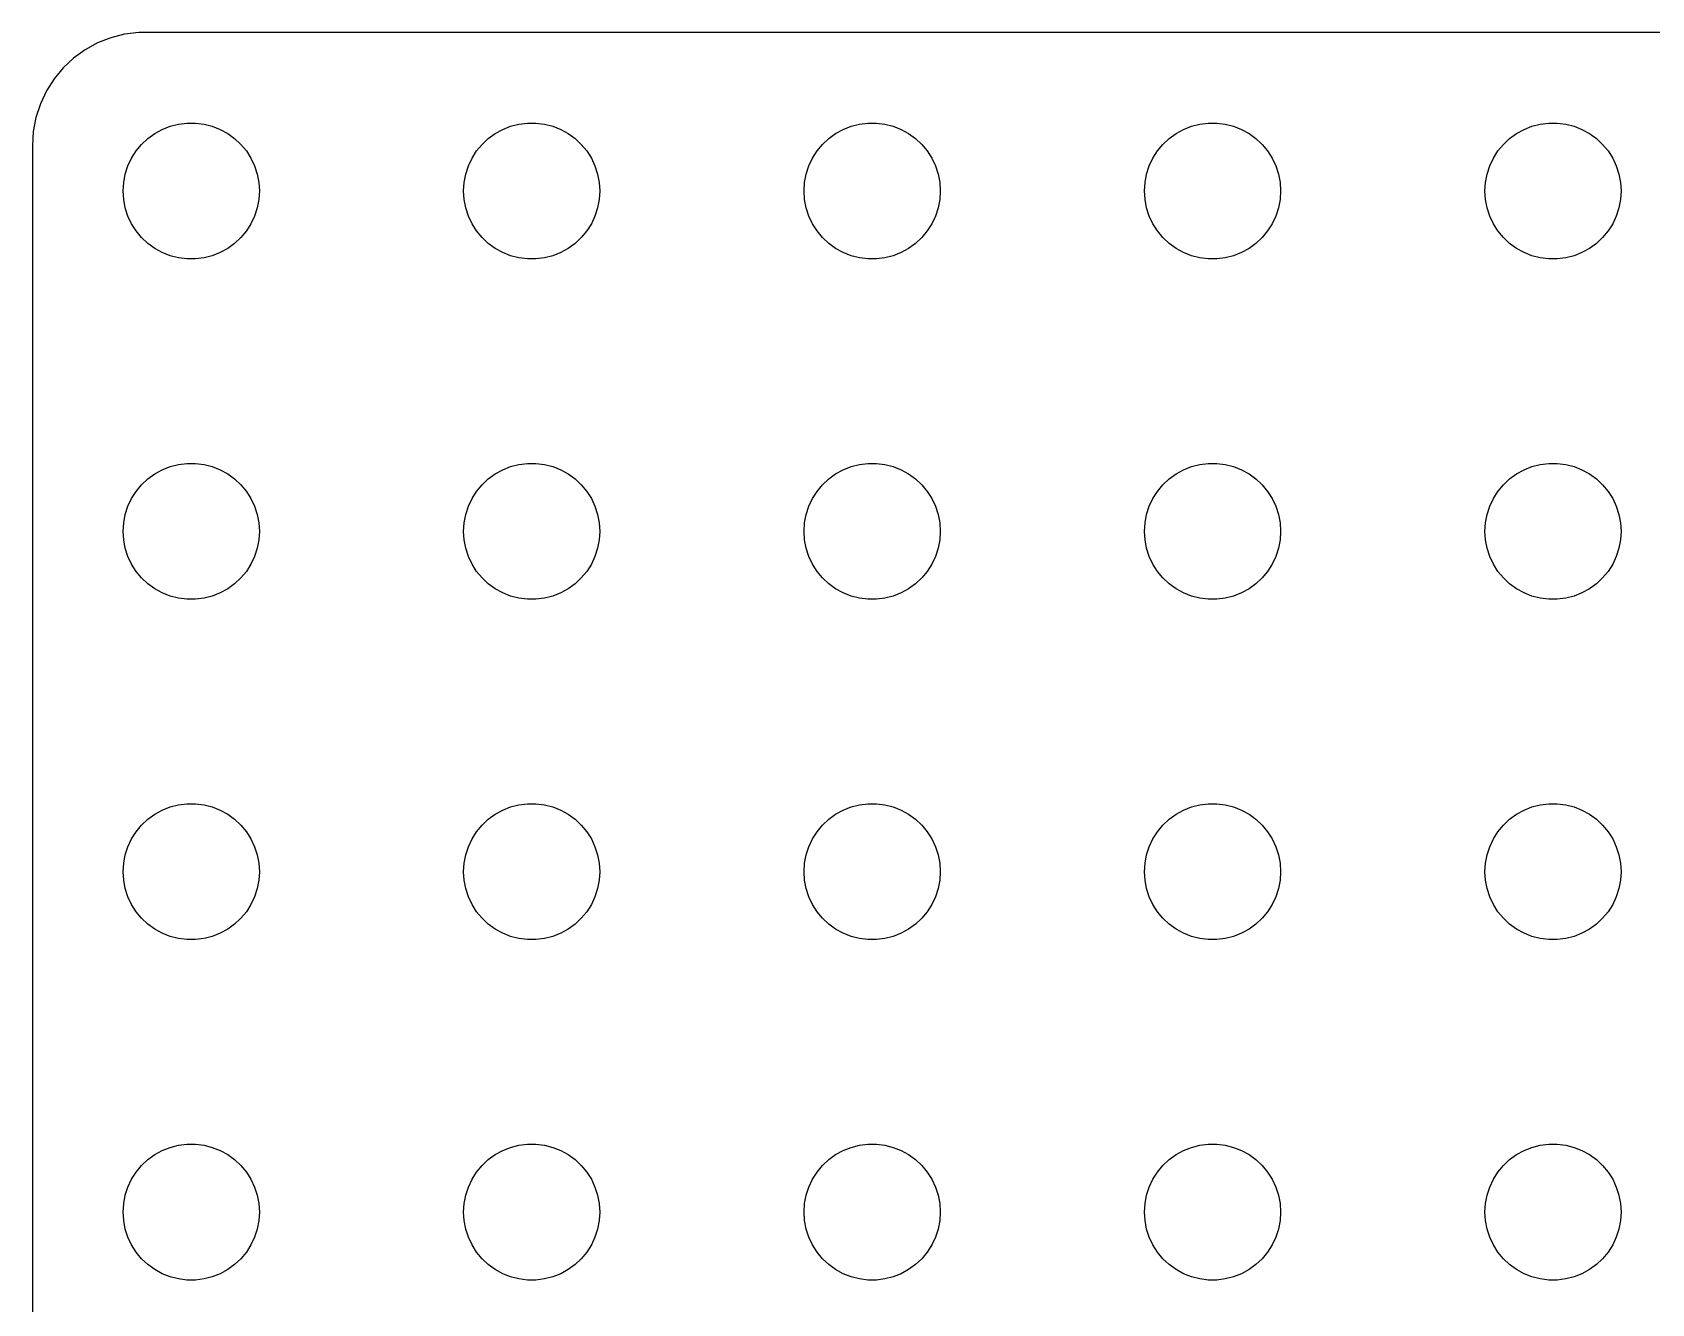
# Model space of a CAD drawing. Header units: metres. Extents: x -134 to 134, y 518 to 1078.
# Drawn here: x -134.5 to -63.2, y 566 to 622 of the extents above; entities that cross this region are included whole.
import ezdxf

# ---------------------------------------------------------------- set-up
doc = ezdxf.new("R2010")
doc.units = ezdxf.units.M

msp = doc.modelspace()

# ---------------------------------------------------------------- linework, layer by layer
for p, q in [((-131.629, 621.524), (-132.179, 621.222)), ((-131.045, 621.755), (-131.629, 621.524)), ((-130.437, 621.911), (-131.045, 621.755)), ((-129.814, 621.99), (-130.437, 621.911)), ((129.814, 621.99), (-129.814, 621.99)), ((-132.687, 620.853), (-133.145, 620.423)), ((-132.179, 621.222), (-132.687, 620.853)), ((-133.145, 620.423), (-133.545, 619.939)), ((-133.882, 619.409), (-134.149, 618.841)), ((-133.545, 619.939), (-133.882, 619.409)), ((-134.149, 618.841), (-134.343, 618.243)), ((-134.343, 618.243), (-134.461, 617.627)), ((-128.777, 617.714), (-128.427, 617.853)), ((-128.427, 617.853), (-128.062, 617.947)), ((-128.062, 617.947), (-127.688, 617.994)), ((-127.688, 617.994), (-127.312, 617.994)), ((-127.312, 617.994), (-126.938, 617.947)), ((-126.938, 617.947), (-126.573, 617.853)), ((-126.573, 617.853), (-126.223, 617.714)), ((-113.777, 617.714), (-113.427, 617.853)), ((-113.427, 617.853), (-113.062, 617.947)), ((-113.062, 617.947), (-112.688, 617.994)), ((-112.688, 617.994), (-112.312, 617.994)), ((-112.312, 617.994), (-111.938, 617.947)), ((-111.938, 617.947), (-111.573, 617.853)), ((-111.573, 617.853), (-111.223, 617.714)), ((-98.7773, 617.714), (-98.427, 617.853)), ((-98.427, 617.853), (-98.0621, 617.947)), ((-98.0621, 617.947), (-97.6884, 617.994)), ((-97.6884, 617.994), (-97.3116, 617.994)), ((-97.3116, 617.994), (-96.9379, 617.947)), ((-96.9379, 617.947), (-96.573, 617.853)), ((-96.573, 617.853), (-96.2227, 617.714)), ((-83.7773, 617.714), (-83.427, 617.853)), ((-83.427, 617.853), (-83.0621, 617.947)), ((-83.0621, 617.947), (-82.6884, 617.994)), ((-82.6884, 617.994), (-82.3116, 617.994)), ((-82.3116, 617.994), (-81.9379, 617.947)), ((-81.9379, 617.947), (-81.573, 617.853)), ((-81.573, 617.853), (-81.2227, 617.714)), ((-68.7773, 617.714), (-68.427, 617.853)), ((-68.427, 617.853), (-68.0621, 617.947)), ((-68.0621, 617.947), (-67.6884, 617.994)), ((-67.6884, 617.994), (-67.3116, 617.994)), ((-67.3116, 617.994), (-66.9379, 617.947)), ((-66.9379, 617.947), (-66.573, 617.853)), ((-66.573, 617.853), (-66.2227, 617.714)), ((-134.461, 617.627), (-134.5, 617)), ((-129.687, 617.054), (-129.412, 617.312)), ((-129.412, 617.312), (-129.107, 617.533)), ((-129.107, 617.533), (-128.777, 617.714)), ((-126.223, 617.714), (-125.893, 617.533)), ((-125.893, 617.533), (-125.588, 617.312)), ((-125.588, 617.312), (-125.313, 617.054)), ((-114.687, 617.054), (-114.412, 617.312)), ((-114.412, 617.312), (-114.107, 617.533)), ((-114.107, 617.533), (-113.777, 617.714)), ((-111.223, 617.714), (-110.893, 617.533)), ((-110.893, 617.533), (-110.588, 617.312)), ((-110.588, 617.312), (-110.313, 617.054)), ((-99.6869, 617.054), (-99.4123, 617.312)), ((-99.4123, 617.312), (-99.1075, 617.533)), ((-99.1075, 617.533), (-98.7773, 617.714)), ((-96.2227, 617.714), (-95.8925, 617.533)), ((-95.8925, 617.533), (-95.5877, 617.312)), ((-95.5877, 617.312), (-95.3131, 617.054)), ((-84.6869, 617.054), (-84.4123, 617.312)), ((-84.4123, 617.312), (-84.1075, 617.533)), ((-84.1075, 617.533), (-83.7773, 617.714)), ((-81.2227, 617.714), (-80.8925, 617.533)), ((-80.8925, 617.533), (-80.5877, 617.312)), ((-80.5877, 617.312), (-80.3131, 617.054)), ((-69.6869, 617.054), (-69.4123, 617.312)), ((-69.4123, 617.312), (-69.1075, 617.533)), ((-69.1075, 617.533), (-68.7773, 617.714)), ((-66.2227, 617.714), (-65.8925, 617.533)), ((-65.8925, 617.533), (-65.5877, 617.312)), ((-65.5877, 617.312), (-65.3131, 617.054)), ((-134.5, 617), (-134.5, 523)), ((-130.289, 616.104), (-130.129, 616.445)), ((-130.129, 616.445), (-129.927, 616.763)), ((-129.927, 616.763), (-129.687, 617.054)), ((-125.313, 617.054), (-125.073, 616.763)), ((-125.073, 616.763), (-124.871, 616.445)), ((-124.871, 616.445), (-124.711, 616.104)), ((-115.289, 616.104), (-115.129, 616.445)), ((-115.129, 616.445), (-114.927, 616.763)), ((-114.927, 616.763), (-114.687, 617.054)), ((-110.313, 617.054), (-110.073, 616.763)), ((-110.073, 616.763), (-109.871, 616.445)), ((-109.871, 616.445), (-109.711, 616.104)), ((-100.289, 616.104), (-100.129, 616.445)), ((-100.129, 616.445), (-99.927, 616.763)), ((-99.927, 616.763), (-99.6869, 617.054)), ((-95.3131, 617.054), (-95.073, 616.763)), ((-95.073, 616.763), (-94.8711, 616.445)), ((-94.8711, 616.445), (-94.7107, 616.104)), ((-85.2893, 616.104), (-85.1289, 616.445)), ((-85.1289, 616.445), (-84.927, 616.763)), ((-84.927, 616.763), (-84.6869, 617.054)), ((-80.3131, 617.054), (-80.073, 616.763)), ((-80.073, 616.763), (-79.8711, 616.445)), ((-79.8711, 616.445), (-79.7107, 616.104)), ((-70.2893, 616.104), (-70.1289, 616.445)), ((-70.1289, 616.445), (-69.927, 616.763)), ((-69.927, 616.763), (-69.6869, 617.054)), ((-65.3131, 617.054), (-65.073, 616.763)), ((-65.073, 616.763), (-64.8711, 616.445)), ((-64.8711, 616.445), (-64.7107, 616.104)), ((-130.476, 615.376), (-130.406, 615.746)), ((-130.406, 615.746), (-130.289, 616.104)), ((-124.711, 616.104), (-124.594, 615.746)), ((-124.594, 615.746), (-124.524, 615.376)), ((-115.476, 615.376), (-115.406, 615.746)), ((-115.406, 615.746), (-115.289, 616.104)), ((-109.711, 616.104), (-109.594, 615.746)), ((-109.594, 615.746), (-109.524, 615.376)), ((-100.476, 615.376), (-100.406, 615.746)), ((-100.406, 615.746), (-100.289, 616.104)), ((-94.7107, 616.104), (-94.5943, 615.746)), ((-94.5943, 615.746), (-94.5237, 615.376)), ((-85.4763, 615.376), (-85.4057, 615.746)), ((-85.4057, 615.746), (-85.2893, 616.104)), ((-79.7107, 616.104), (-79.5943, 615.746)), ((-79.5943, 615.746), (-79.5237, 615.376)), ((-70.4763, 615.376), (-70.4057, 615.746)), ((-70.4057, 615.746), (-70.2893, 616.104)), ((-64.7107, 616.104), (-64.5943, 615.746)), ((-64.5943, 615.746), (-64.5237, 615.376)), ((-130.5, 615), (-130.476, 615.376)), ((-130.476, 614.624), (-130.5, 615)), ((-124.524, 615.376), (-124.5, 615)), ((-124.5, 615), (-124.524, 614.624)), ((-115.5, 615), (-115.476, 615.376)), ((-115.476, 614.624), (-115.5, 615)), ((-109.524, 615.376), (-109.5, 615)), ((-109.5, 615), (-109.524, 614.624)), ((-100.5, 615), (-100.476, 615.376)), ((-100.476, 614.624), (-100.5, 615)), ((-94.5237, 615.376), (-94.5, 615)), ((-94.5, 615), (-94.5237, 614.624)), ((-85.5, 615), (-85.4763, 615.376)), ((-85.4763, 614.624), (-85.5, 615)), ((-79.5237, 615.376), (-79.5, 615)), ((-79.5, 615), (-79.5237, 614.624)), ((-70.5, 615), (-70.4763, 615.376)), ((-70.4763, 614.624), (-70.5, 615)), ((-64.5237, 615.376), (-64.5, 615)), ((-64.5, 615), (-64.5237, 614.624)), ((-130.406, 614.254), (-130.476, 614.624)), ((-124.524, 614.624), (-124.594, 614.254)), ((-115.406, 614.254), (-115.476, 614.624)), ((-109.524, 614.624), (-109.594, 614.254)), ((-100.406, 614.254), (-100.476, 614.624)), ((-94.5237, 614.624), (-94.5943, 614.254)), ((-85.4057, 614.254), (-85.4763, 614.624)), ((-79.5237, 614.624), (-79.5943, 614.254)), ((-70.4057, 614.254), (-70.4763, 614.624)), ((-64.5237, 614.624), (-64.5943, 614.254)), ((-130.289, 613.896), (-130.406, 614.254)), ((-130.129, 613.555), (-130.289, 613.896)), ((-124.711, 613.896), (-124.871, 613.555)), ((-124.594, 614.254), (-124.711, 613.896)), ((-115.289, 613.896), (-115.406, 614.254)), ((-115.129, 613.555), (-115.289, 613.896)), ((-109.711, 613.896), (-109.871, 613.555)), ((-109.594, 614.254), (-109.711, 613.896)), ((-100.289, 613.896), (-100.406, 614.254)), ((-100.129, 613.555), (-100.289, 613.896)), ((-94.7107, 613.896), (-94.8711, 613.555)), ((-94.5943, 614.254), (-94.7107, 613.896)), ((-85.2893, 613.896), (-85.4057, 614.254)), ((-85.1289, 613.555), (-85.2893, 613.896)), ((-79.7107, 613.896), (-79.8711, 613.555)), ((-79.5943, 614.254), (-79.7107, 613.896)), ((-70.2893, 613.896), (-70.4057, 614.254)), ((-70.1289, 613.555), (-70.2893, 613.896)), ((-64.7107, 613.896), (-64.8711, 613.555)), ((-64.5943, 614.254), (-64.7107, 613.896)), ((-129.927, 613.237), (-130.129, 613.555)), ((-129.687, 612.946), (-129.927, 613.237)), ((-129.412, 612.688), (-129.687, 612.946)), ((-125.313, 612.946), (-125.588, 612.688)), ((-125.073, 613.237), (-125.313, 612.946)), ((-124.871, 613.555), (-125.073, 613.237)), ((-114.927, 613.237), (-115.129, 613.555)), ((-114.687, 612.946), (-114.927, 613.237)), ((-114.412, 612.688), (-114.687, 612.946)), ((-110.313, 612.946), (-110.588, 612.688)), ((-110.073, 613.237), (-110.313, 612.946)), ((-109.871, 613.555), (-110.073, 613.237)), ((-99.927, 613.237), (-100.129, 613.555)), ((-99.6869, 612.946), (-99.927, 613.237)), ((-99.4123, 612.688), (-99.6869, 612.946)), ((-95.3131, 612.946), (-95.5877, 612.688)), ((-95.073, 613.237), (-95.3131, 612.946)), ((-94.8711, 613.555), (-95.073, 613.237)), ((-84.927, 613.237), (-85.1289, 613.555)), ((-84.6869, 612.946), (-84.927, 613.237)), ((-84.4123, 612.688), (-84.6869, 612.946)), ((-80.3131, 612.946), (-80.5877, 612.688)), ((-80.073, 613.237), (-80.3131, 612.946)), ((-79.8711, 613.555), (-80.073, 613.237)), ((-69.927, 613.237), (-70.1289, 613.555)), ((-69.6869, 612.946), (-69.927, 613.237)), ((-69.4123, 612.688), (-69.6869, 612.946)), ((-65.3131, 612.946), (-65.5877, 612.688)), ((-65.073, 613.237), (-65.3131, 612.946)), ((-64.8711, 613.555), (-65.073, 613.237)), ((-129.107, 612.467), (-129.412, 612.688)), ((-128.777, 612.286), (-129.107, 612.467)), ((-128.427, 612.147), (-128.777, 612.286)), ((-128.062, 612.053), (-128.427, 612.147)), ((-126.573, 612.147), (-126.938, 612.053)), ((-126.223, 612.286), (-126.573, 612.147)), ((-125.893, 612.467), (-126.223, 612.286)), ((-125.588, 612.688), (-125.893, 612.467)), ((-114.107, 612.467), (-114.412, 612.688)), ((-113.777, 612.286), (-114.107, 612.467)), ((-113.427, 612.147), (-113.777, 612.286)), ((-113.062, 612.053), (-113.427, 612.147)), ((-111.573, 612.147), (-111.938, 612.053)), ((-111.223, 612.286), (-111.573, 612.147)), ((-110.893, 612.467), (-111.223, 612.286)), ((-110.588, 612.688), (-110.893, 612.467)), ((-99.1075, 612.467), (-99.4123, 612.688)), ((-98.7773, 612.286), (-99.1075, 612.467)), ((-98.427, 612.147), (-98.7773, 612.286)), ((-98.0621, 612.053), (-98.427, 612.147)), ((-96.573, 612.147), (-96.9379, 612.053)), ((-96.2227, 612.286), (-96.573, 612.147)), ((-95.8925, 612.467), (-96.2227, 612.286)), ((-95.5877, 612.688), (-95.8925, 612.467)), ((-84.1075, 612.467), (-84.4123, 612.688)), ((-83.7773, 612.286), (-84.1075, 612.467)), ((-83.427, 612.147), (-83.7773, 612.286)), ((-83.0621, 612.053), (-83.427, 612.147)), ((-81.573, 612.147), (-81.9379, 612.053)), ((-81.2227, 612.286), (-81.573, 612.147)), ((-80.8925, 612.467), (-81.2227, 612.286)), ((-80.5877, 612.688), (-80.8925, 612.467)), ((-69.1075, 612.467), (-69.4123, 612.688)), ((-68.7773, 612.286), (-69.1075, 612.467)), ((-68.427, 612.147), (-68.7773, 612.286)), ((-68.0621, 612.053), (-68.427, 612.147)), ((-66.573, 612.147), (-66.9379, 612.053)), ((-66.2227, 612.286), (-66.573, 612.147)), ((-65.8925, 612.467), (-66.2227, 612.286)), ((-65.5877, 612.688), (-65.8925, 612.467)), ((-127.688, 612.006), (-128.062, 612.053)), ((-127.312, 612.006), (-127.688, 612.006)), ((-126.938, 612.053), (-127.312, 612.006)), ((-112.688, 612.006), (-113.062, 612.053)), ((-112.312, 612.006), (-112.688, 612.006)), ((-111.938, 612.053), (-112.312, 612.006)), ((-97.6884, 612.006), (-98.0621, 612.053)), ((-97.3116, 612.006), (-97.6884, 612.006)), ((-96.9379, 612.053), (-97.3116, 612.006)), ((-82.6884, 612.006), (-83.0621, 612.053)), ((-82.3116, 612.006), (-82.6884, 612.006)), ((-81.9379, 612.053), (-82.3116, 612.006)), ((-67.6884, 612.006), (-68.0621, 612.053)), ((-67.3116, 612.006), (-67.6884, 612.006)), ((-66.9379, 612.053), (-67.3116, 612.006)), ((-128.427, 602.853), (-128.062, 602.947)), ((-128.062, 602.947), (-127.688, 602.994)), ((-127.688, 602.994), (-127.312, 602.994)), ((-127.312, 602.994), (-126.938, 602.947)), ((-126.938, 602.947), (-126.573, 602.853)), ((-113.427, 602.853), (-113.062, 602.947)), ((-113.062, 602.947), (-112.688, 602.994)), ((-112.688, 602.994), (-112.312, 602.994)), ((-112.312, 602.994), (-111.938, 602.947)), ((-111.938, 602.947), (-111.573, 602.853)), ((-98.427, 602.853), (-98.0621, 602.947)), ((-98.0621, 602.947), (-97.6884, 602.994)), ((-97.6884, 602.994), (-97.3116, 602.994)), ((-97.3116, 602.994), (-96.9379, 602.947)), ((-96.9379, 602.947), (-96.573, 602.853)), ((-83.427, 602.853), (-83.0621, 602.947)), ((-83.0621, 602.947), (-82.6884, 602.994)), ((-82.6884, 602.994), (-82.3116, 602.994)), ((-82.3116, 602.994), (-81.9379, 602.947)), ((-81.9379, 602.947), (-81.573, 602.853)), ((-68.427, 602.853), (-68.0621, 602.947)), ((-68.0621, 602.947), (-67.6884, 602.994)), ((-67.6884, 602.994), (-67.3116, 602.994)), ((-67.3116, 602.994), (-66.9379, 602.947)), ((-66.9379, 602.947), (-66.573, 602.853)), ((-129.687, 602.054), (-129.412, 602.312)), ((-129.412, 602.312), (-129.107, 602.533)), ((-129.107, 602.533), (-128.777, 602.714)), ((-128.777, 602.714), (-128.427, 602.853)), ((-126.573, 602.853), (-126.223, 602.714)), ((-126.223, 602.714), (-125.893, 602.533)), ((-125.893, 602.533), (-125.588, 602.312)), ((-125.588, 602.312), (-125.313, 602.054)), ((-114.687, 602.054), (-114.412, 602.312)), ((-114.412, 602.312), (-114.107, 602.533)), ((-114.107, 602.533), (-113.777, 602.714)), ((-113.777, 602.714), (-113.427, 602.853)), ((-111.573, 602.853), (-111.223, 602.714)), ((-111.223, 602.714), (-110.893, 602.533)), ((-110.893, 602.533), (-110.588, 602.312)), ((-110.588, 602.312), (-110.313, 602.054)), ((-99.6869, 602.054), (-99.4123, 602.312)), ((-99.4123, 602.312), (-99.1075, 602.533)), ((-99.1075, 602.533), (-98.7773, 602.714)), ((-98.7773, 602.714), (-98.427, 602.853)), ((-96.573, 602.853), (-96.2227, 602.714)), ((-96.2227, 602.714), (-95.8925, 602.533)), ((-95.8925, 602.533), (-95.5877, 602.312)), ((-95.5877, 602.312), (-95.3131, 602.054)), ((-84.6869, 602.054), (-84.4123, 602.312)), ((-84.4123, 602.312), (-84.1075, 602.533)), ((-84.1075, 602.533), (-83.7773, 602.714)), ((-83.7773, 602.714), (-83.427, 602.853)), ((-81.573, 602.853), (-81.2227, 602.714)), ((-81.2227, 602.714), (-80.8925, 602.533)), ((-80.8925, 602.533), (-80.5877, 602.312)), ((-80.5877, 602.312), (-80.3131, 602.054)), ((-69.6869, 602.054), (-69.4123, 602.312)), ((-69.4123, 602.312), (-69.1075, 602.533)), ((-69.1075, 602.533), (-68.7773, 602.714)), ((-68.7773, 602.714), (-68.427, 602.853)), ((-66.573, 602.853), (-66.2227, 602.714)), ((-66.2227, 602.714), (-65.8925, 602.533)), ((-65.8925, 602.533), (-65.5877, 602.312)), ((-65.5877, 602.312), (-65.3131, 602.054)), ((-130.289, 601.104), (-130.129, 601.445)), ((-130.129, 601.445), (-129.927, 601.763)), ((-129.927, 601.763), (-129.687, 602.054)), ((-125.313, 602.054), (-125.073, 601.763)), ((-125.073, 601.763), (-124.871, 601.445)), ((-124.871, 601.445), (-124.711, 601.104)), ((-115.289, 601.104), (-115.129, 601.445)), ((-115.129, 601.445), (-114.927, 601.763)), ((-114.927, 601.763), (-114.687, 602.054)), ((-110.313, 602.054), (-110.073, 601.763)), ((-110.073, 601.763), (-109.871, 601.445)), ((-109.871, 601.445), (-109.711, 601.104)), ((-100.289, 601.104), (-100.129, 601.445)), ((-100.129, 601.445), (-99.927, 601.763)), ((-99.927, 601.763), (-99.6869, 602.054)), ((-95.3131, 602.054), (-95.073, 601.763)), ((-95.073, 601.763), (-94.8711, 601.445)), ((-94.8711, 601.445), (-94.7107, 601.104)), ((-85.2893, 601.104), (-85.1289, 601.445)), ((-85.1289, 601.445), (-84.927, 601.763)), ((-84.927, 601.763), (-84.6869, 602.054)), ((-80.3131, 602.054), (-80.073, 601.763)), ((-80.073, 601.763), (-79.8711, 601.445)), ((-79.8711, 601.445), (-79.7107, 601.104)), ((-70.2893, 601.104), (-70.1289, 601.445)), ((-70.1289, 601.445), (-69.927, 601.763)), ((-69.927, 601.763), (-69.6869, 602.054)), ((-65.3131, 602.054), (-65.073, 601.763)), ((-65.073, 601.763), (-64.8711, 601.445)), ((-64.8711, 601.445), (-64.7107, 601.104)), ((-130.476, 600.376), (-130.406, 600.746)), ((-130.406, 600.746), (-130.289, 601.104)), ((-124.711, 601.104), (-124.594, 600.746)), ((-124.594, 600.746), (-124.524, 600.376)), ((-115.476, 600.376), (-115.406, 600.746)), ((-115.406, 600.746), (-115.289, 601.104)), ((-109.711, 601.104), (-109.594, 600.746)), ((-109.594, 600.746), (-109.524, 600.376)), ((-100.476, 600.376), (-100.406, 600.746)), ((-100.406, 600.746), (-100.289, 601.104)), ((-94.7107, 601.104), (-94.5943, 600.746)), ((-94.5943, 600.746), (-94.5237, 600.376)), ((-85.4763, 600.376), (-85.4057, 600.746)), ((-85.4057, 600.746), (-85.2893, 601.104)), ((-79.7107, 601.104), (-79.5943, 600.746)), ((-79.5943, 600.746), (-79.5237, 600.376)), ((-70.4763, 600.376), (-70.4057, 600.746)), ((-70.4057, 600.746), (-70.2893, 601.104)), ((-64.7107, 601.104), (-64.5943, 600.746)), ((-64.5943, 600.746), (-64.5237, 600.376)), ((-130.5, 600), (-130.476, 600.376)), ((-124.524, 600.376), (-124.5, 600)), ((-115.5, 600), (-115.476, 600.376)), ((-109.524, 600.376), (-109.5, 600)), ((-100.5, 600), (-100.476, 600.376)), ((-94.5237, 600.376), (-94.5, 600)), ((-85.5, 600), (-85.4763, 600.376)), ((-79.5237, 600.376), (-79.5, 600)), ((-70.5, 600), (-70.4763, 600.376)), ((-64.5237, 600.376), (-64.5, 600)), ((-130.476, 599.624), (-130.5, 600)), ((-130.406, 599.254), (-130.476, 599.624)), ((-124.524, 599.624), (-124.594, 599.254)), ((-124.5, 600), (-124.524, 599.624)), ((-115.476, 599.624), (-115.5, 600)), ((-115.406, 599.254), (-115.476, 599.624)), ((-109.524, 599.624), (-109.594, 599.254)), ((-109.5, 600), (-109.524, 599.624)), ((-100.476, 599.624), (-100.5, 600)), ((-100.406, 599.254), (-100.476, 599.624)), ((-94.5237, 599.624), (-94.5943, 599.254)), ((-94.5, 600), (-94.5237, 599.624)), ((-85.4763, 599.624), (-85.5, 600)), ((-85.4057, 599.254), (-85.4763, 599.624)), ((-79.5237, 599.624), (-79.5943, 599.254)), ((-79.5, 600), (-79.5237, 599.624)), ((-70.4763, 599.624), (-70.5, 600)), ((-70.4057, 599.254), (-70.4763, 599.624)), ((-64.5237, 599.624), (-64.5943, 599.254)), ((-64.5, 600), (-64.5237, 599.624)), ((-130.289, 598.896), (-130.406, 599.254)), ((-130.129, 598.555), (-130.289, 598.896)), ((-124.711, 598.896), (-124.871, 598.555)), ((-124.594, 599.254), (-124.711, 598.896)), ((-115.289, 598.896), (-115.406, 599.254)), ((-115.129, 598.555), (-115.289, 598.896)), ((-109.711, 598.896), (-109.871, 598.555)), ((-109.594, 599.254), (-109.711, 598.896)), ((-100.289, 598.896), (-100.406, 599.254)), ((-100.129, 598.555), (-100.289, 598.896)), ((-94.7107, 598.896), (-94.8711, 598.555)), ((-94.5943, 599.254), (-94.7107, 598.896)), ((-85.2893, 598.896), (-85.4057, 599.254)), ((-85.1289, 598.555), (-85.2893, 598.896)), ((-79.7107, 598.896), (-79.8711, 598.555)), ((-79.5943, 599.254), (-79.7107, 598.896)), ((-70.2893, 598.896), (-70.4057, 599.254)), ((-70.1289, 598.555), (-70.2893, 598.896)), ((-64.7107, 598.896), (-64.8711, 598.555)), ((-64.5943, 599.254), (-64.7107, 598.896)), ((-129.927, 598.237), (-130.129, 598.555)), ((-129.687, 597.946), (-129.927, 598.237)), ((-129.412, 597.688), (-129.687, 597.946)), ((-125.313, 597.946), (-125.588, 597.688)), ((-125.073, 598.237), (-125.313, 597.946)), ((-124.871, 598.555), (-125.073, 598.237)), ((-114.927, 598.237), (-115.129, 598.555)), ((-114.687, 597.946), (-114.927, 598.237)), ((-114.412, 597.688), (-114.687, 597.946)), ((-110.313, 597.946), (-110.588, 597.688)), ((-110.073, 598.237), (-110.313, 597.946)), ((-109.871, 598.555), (-110.073, 598.237)), ((-99.927, 598.237), (-100.129, 598.555)), ((-99.6869, 597.946), (-99.927, 598.237)), ((-99.4123, 597.688), (-99.6869, 597.946)), ((-95.3131, 597.946), (-95.5877, 597.688)), ((-95.073, 598.237), (-95.3131, 597.946)), ((-94.8711, 598.555), (-95.073, 598.237)), ((-84.927, 598.237), (-85.1289, 598.555)), ((-84.6869, 597.946), (-84.927, 598.237)), ((-84.4123, 597.688), (-84.6869, 597.946)), ((-80.3131, 597.946), (-80.5877, 597.688)), ((-80.073, 598.237), (-80.3131, 597.946)), ((-79.8711, 598.555), (-80.073, 598.237)), ((-69.927, 598.237), (-70.1289, 598.555)), ((-69.6869, 597.946), (-69.927, 598.237)), ((-69.4123, 597.688), (-69.6869, 597.946)), ((-65.3131, 597.946), (-65.5877, 597.688)), ((-65.073, 598.237), (-65.3131, 597.946)), ((-64.8711, 598.555), (-65.073, 598.237)), ((-129.107, 597.467), (-129.412, 597.688)), ((-128.777, 597.286), (-129.107, 597.467)), ((-128.427, 597.147), (-128.777, 597.286)), ((-126.223, 597.286), (-126.573, 597.147)), ((-125.893, 597.467), (-126.223, 597.286)), ((-125.588, 597.688), (-125.893, 597.467)), ((-114.107, 597.467), (-114.412, 597.688)), ((-113.777, 597.286), (-114.107, 597.467)), ((-113.427, 597.147), (-113.777, 597.286)), ((-111.223, 597.286), (-111.573, 597.147)), ((-110.893, 597.467), (-111.223, 597.286)), ((-110.588, 597.688), (-110.893, 597.467)), ((-99.1075, 597.467), (-99.4123, 597.688)), ((-98.7773, 597.286), (-99.1075, 597.467)), ((-98.427, 597.147), (-98.7773, 597.286)), ((-96.2227, 597.286), (-96.573, 597.147)), ((-95.8925, 597.467), (-96.2227, 597.286)), ((-95.5877, 597.688), (-95.8925, 597.467)), ((-84.1075, 597.467), (-84.4123, 597.688)), ((-83.7773, 597.286), (-84.1075, 597.467)), ((-83.427, 597.147), (-83.7773, 597.286)), ((-81.2227, 597.286), (-81.573, 597.147)), ((-80.8925, 597.467), (-81.2227, 597.286)), ((-80.5877, 597.688), (-80.8925, 597.467)), ((-69.1075, 597.467), (-69.4123, 597.688)), ((-68.7773, 597.286), (-69.1075, 597.467)), ((-68.427, 597.147), (-68.7773, 597.286)), ((-66.2227, 597.286), (-66.573, 597.147)), ((-65.8925, 597.467), (-66.2227, 597.286)), ((-65.5877, 597.688), (-65.8925, 597.467)), ((-128.062, 597.053), (-128.427, 597.147)), ((-127.688, 597.006), (-128.062, 597.053)), ((-127.312, 597.006), (-127.688, 597.006)), ((-126.938, 597.053), (-127.312, 597.006)), ((-126.573, 597.147), (-126.938, 597.053)), ((-113.062, 597.053), (-113.427, 597.147)), ((-112.688, 597.006), (-113.062, 597.053)), ((-112.312, 597.006), (-112.688, 597.006)), ((-111.938, 597.053), (-112.312, 597.006)), ((-111.573, 597.147), (-111.938, 597.053)), ((-98.0621, 597.053), (-98.427, 597.147)), ((-97.6884, 597.006), (-98.0621, 597.053)), ((-97.3116, 597.006), (-97.6884, 597.006)), ((-96.9379, 597.053), (-97.3116, 597.006)), ((-96.573, 597.147), (-96.9379, 597.053)), ((-83.0621, 597.053), (-83.427, 597.147)), ((-82.6884, 597.006), (-83.0621, 597.053)), ((-82.3116, 597.006), (-82.6884, 597.006)), ((-81.9379, 597.053), (-82.3116, 597.006)), ((-81.573, 597.147), (-81.9379, 597.053)), ((-68.0621, 597.053), (-68.427, 597.147)), ((-67.6884, 597.006), (-68.0621, 597.053)), ((-67.3116, 597.006), (-67.6884, 597.006)), ((-66.9379, 597.053), (-67.3116, 597.006)), ((-66.573, 597.147), (-66.9379, 597.053)), ((-128.427, 587.853), (-128.062, 587.947)), ((-128.062, 587.947), (-127.688, 587.994)), ((-127.688, 587.994), (-127.312, 587.994)), ((-127.312, 587.994), (-126.938, 587.947)), ((-126.938, 587.947), (-126.573, 587.853)), ((-113.427, 587.853), (-113.062, 587.947)), ((-113.062, 587.947), (-112.688, 587.994)), ((-112.688, 587.994), (-112.312, 587.994)), ((-112.312, 587.994), (-111.938, 587.947)), ((-111.938, 587.947), (-111.573, 587.853)), ((-98.427, 587.853), (-98.0621, 587.947)), ((-98.0621, 587.947), (-97.6884, 587.994)), ((-97.6884, 587.994), (-97.3116, 587.994)), ((-97.3116, 587.994), (-96.9379, 587.947)), ((-96.9379, 587.947), (-96.573, 587.853)), ((-83.427, 587.853), (-83.0621, 587.947)), ((-83.0621, 587.947), (-82.6884, 587.994)), ((-82.6884, 587.994), (-82.3116, 587.994)), ((-82.3116, 587.994), (-81.9379, 587.947)), ((-81.9379, 587.947), (-81.573, 587.853)), ((-68.427, 587.853), (-68.0621, 587.947)), ((-68.0621, 587.947), (-67.6884, 587.994)), ((-67.6884, 587.994), (-67.3116, 587.994)), ((-67.3116, 587.994), (-66.9379, 587.947)), ((-66.9379, 587.947), (-66.573, 587.853)), ((-129.687, 587.054), (-129.412, 587.312)), ((-129.412, 587.312), (-129.107, 587.533)), ((-129.107, 587.533), (-128.777, 587.714)), ((-128.777, 587.714), (-128.427, 587.853)), ((-126.573, 587.853), (-126.223, 587.714)), ((-126.223, 587.714), (-125.893, 587.533)), ((-125.893, 587.533), (-125.588, 587.312)), ((-125.588, 587.312), (-125.313, 587.054)), ((-114.687, 587.054), (-114.412, 587.312)), ((-114.412, 587.312), (-114.107, 587.533)), ((-114.107, 587.533), (-113.777, 587.714)), ((-113.777, 587.714), (-113.427, 587.853)), ((-111.573, 587.853), (-111.223, 587.714)), ((-111.223, 587.714), (-110.893, 587.533)), ((-110.893, 587.533), (-110.588, 587.312)), ((-110.588, 587.312), (-110.313, 587.054)), ((-99.6869, 587.054), (-99.4123, 587.312)), ((-99.4123, 587.312), (-99.1075, 587.533)), ((-99.1075, 587.533), (-98.7773, 587.714)), ((-98.7773, 587.714), (-98.427, 587.853)), ((-96.573, 587.853), (-96.2227, 587.714)), ((-96.2227, 587.714), (-95.8925, 587.533)), ((-95.8925, 587.533), (-95.5877, 587.312)), ((-95.5877, 587.312), (-95.3131, 587.054)), ((-84.6869, 587.054), (-84.4123, 587.312)), ((-84.4123, 587.312), (-84.1075, 587.533)), ((-84.1075, 587.533), (-83.7773, 587.714)), ((-83.7773, 587.714), (-83.427, 587.853)), ((-81.573, 587.853), (-81.2227, 587.714)), ((-81.2227, 587.714), (-80.8925, 587.533)), ((-80.8925, 587.533), (-80.5877, 587.312)), ((-80.5877, 587.312), (-80.3131, 587.054)), ((-69.6869, 587.054), (-69.4123, 587.312)), ((-69.4123, 587.312), (-69.1075, 587.533)), ((-69.1075, 587.533), (-68.7773, 587.714)), ((-68.7773, 587.714), (-68.427, 587.853)), ((-66.573, 587.853), (-66.2227, 587.714)), ((-66.2227, 587.714), (-65.8925, 587.533)), ((-65.8925, 587.533), (-65.5877, 587.312)), ((-65.5877, 587.312), (-65.3131, 587.054)), ((-130.129, 586.445), (-129.927, 586.763)), ((-129.927, 586.763), (-129.687, 587.054)), ((-125.313, 587.054), (-125.073, 586.763)), ((-125.073, 586.763), (-124.871, 586.445)), ((-115.129, 586.445), (-114.927, 586.763)), ((-114.927, 586.763), (-114.687, 587.054)), ((-110.313, 587.054), (-110.073, 586.763)), ((-110.073, 586.763), (-109.871, 586.445)), ((-100.129, 586.445), (-99.927, 586.763)), ((-99.927, 586.763), (-99.6869, 587.054)), ((-95.3131, 587.054), (-95.073, 586.763)), ((-95.073, 586.763), (-94.8711, 586.445)), ((-85.1289, 586.445), (-84.927, 586.763)), ((-84.927, 586.763), (-84.6869, 587.054)), ((-80.3131, 587.054), (-80.073, 586.763)), ((-80.073, 586.763), (-79.8711, 586.445)), ((-70.1289, 586.445), (-69.927, 586.763)), ((-69.927, 586.763), (-69.6869, 587.054)), ((-65.3131, 587.054), (-65.073, 586.763)), ((-65.073, 586.763), (-64.8711, 586.445)), ((-130.476, 585.376), (-130.406, 585.746)), ((-130.406, 585.746), (-130.289, 586.104)), ((-130.289, 586.104), (-130.129, 586.445)), ((-124.871, 586.445), (-124.711, 586.104)), ((-124.711, 586.104), (-124.594, 585.746)), ((-124.594, 585.746), (-124.524, 585.376)), ((-115.476, 585.376), (-115.406, 585.746)), ((-115.406, 585.746), (-115.289, 586.104)), ((-115.289, 586.104), (-115.129, 586.445)), ((-109.871, 586.445), (-109.711, 586.104)), ((-109.711, 586.104), (-109.594, 585.746)), ((-109.594, 585.746), (-109.524, 585.376)), ((-100.476, 585.376), (-100.406, 585.746)), ((-100.406, 585.746), (-100.289, 586.104)), ((-100.289, 586.104), (-100.129, 586.445)), ((-94.8711, 586.445), (-94.7107, 586.104)), ((-94.7107, 586.104), (-94.5943, 585.746)), ((-94.5943, 585.746), (-94.5237, 585.376)), ((-85.4763, 585.376), (-85.4057, 585.746)), ((-85.4057, 585.746), (-85.2893, 586.104)), ((-85.2893, 586.104), (-85.1289, 586.445)), ((-79.8711, 586.445), (-79.7107, 586.104)), ((-79.7107, 586.104), (-79.5943, 585.746)), ((-79.5943, 585.746), (-79.5237, 585.376)), ((-70.4763, 585.376), (-70.4057, 585.746)), ((-70.4057, 585.746), (-70.2893, 586.104)), ((-70.2893, 586.104), (-70.1289, 586.445)), ((-64.8711, 586.445), (-64.7107, 586.104)), ((-64.7107, 586.104), (-64.5943, 585.746)), ((-64.5943, 585.746), (-64.5237, 585.376)), ((-130.5, 585), (-130.476, 585.376)), ((-124.524, 585.376), (-124.5, 585)), ((-115.5, 585), (-115.476, 585.376)), ((-109.524, 585.376), (-109.5, 585)), ((-100.5, 585), (-100.476, 585.376)), ((-94.5237, 585.376), (-94.5, 585)), ((-85.5, 585), (-85.4763, 585.376)), ((-79.5237, 585.376), (-79.5, 585)), ((-70.5, 585), (-70.4763, 585.376)), ((-64.5237, 585.376), (-64.5, 585)), ((-130.476, 584.624), (-130.5, 585)), ((-130.406, 584.254), (-130.476, 584.624)), ((-124.524, 584.624), (-124.594, 584.254)), ((-124.5, 585), (-124.524, 584.624)), ((-115.476, 584.624), (-115.5, 585)), ((-115.406, 584.254), (-115.476, 584.624)), ((-109.524, 584.624), (-109.594, 584.254)), ((-109.5, 585), (-109.524, 584.624)), ((-100.476, 584.624), (-100.5, 585)), ((-100.406, 584.254), (-100.476, 584.624)), ((-94.5237, 584.624), (-94.5943, 584.254)), ((-94.5, 585), (-94.5237, 584.624)), ((-85.4763, 584.624), (-85.5, 585)), ((-85.4057, 584.254), (-85.4763, 584.624)), ((-79.5237, 584.624), (-79.5943, 584.254)), ((-79.5, 585), (-79.5237, 584.624)), ((-70.4763, 584.624), (-70.5, 585)), ((-70.4057, 584.254), (-70.4763, 584.624)), ((-64.5237, 584.624), (-64.5943, 584.254)), ((-64.5, 585), (-64.5237, 584.624)), ((-130.289, 583.896), (-130.406, 584.254)), ((-130.129, 583.555), (-130.289, 583.896)), ((-124.711, 583.896), (-124.871, 583.555)), ((-124.594, 584.254), (-124.711, 583.896)), ((-115.289, 583.896), (-115.406, 584.254)), ((-115.129, 583.555), (-115.289, 583.896)), ((-109.711, 583.896), (-109.871, 583.555)), ((-109.594, 584.254), (-109.711, 583.896)), ((-100.289, 583.896), (-100.406, 584.254)), ((-100.129, 583.555), (-100.289, 583.896)), ((-94.7107, 583.896), (-94.8711, 583.555)), ((-94.5943, 584.254), (-94.7107, 583.896)), ((-85.2893, 583.896), (-85.4057, 584.254)), ((-85.1289, 583.555), (-85.2893, 583.896)), ((-79.7107, 583.896), (-79.8711, 583.555)), ((-79.5943, 584.254), (-79.7107, 583.896)), ((-70.2893, 583.896), (-70.4057, 584.254)), ((-70.1289, 583.555), (-70.2893, 583.896)), ((-64.7107, 583.896), (-64.8711, 583.555)), ((-64.5943, 584.254), (-64.7107, 583.896)), ((-129.927, 583.237), (-130.129, 583.555)), ((-129.687, 582.946), (-129.927, 583.237)), ((-129.412, 582.688), (-129.687, 582.946)), ((-125.313, 582.946), (-125.588, 582.688)), ((-125.073, 583.237), (-125.313, 582.946)), ((-124.871, 583.555), (-125.073, 583.237)), ((-114.927, 583.237), (-115.129, 583.555)), ((-114.687, 582.946), (-114.927, 583.237)), ((-114.412, 582.688), (-114.687, 582.946)), ((-110.313, 582.946), (-110.588, 582.688)), ((-110.073, 583.237), (-110.313, 582.946)), ((-109.871, 583.555), (-110.073, 583.237)), ((-99.927, 583.237), (-100.129, 583.555)), ((-99.6869, 582.946), (-99.927, 583.237)), ((-99.4123, 582.688), (-99.6869, 582.946)), ((-95.3131, 582.946), (-95.5877, 582.688)), ((-95.073, 583.237), (-95.3131, 582.946)), ((-94.8711, 583.555), (-95.073, 583.237)), ((-84.927, 583.237), (-85.1289, 583.555)), ((-84.6869, 582.946), (-84.927, 583.237)), ((-84.4123, 582.688), (-84.6869, 582.946)), ((-80.3131, 582.946), (-80.5877, 582.688)), ((-80.073, 583.237), (-80.3131, 582.946)), ((-79.8711, 583.555), (-80.073, 583.237)), ((-69.927, 583.237), (-70.1289, 583.555)), ((-69.6869, 582.946), (-69.927, 583.237)), ((-69.4123, 582.688), (-69.6869, 582.946)), ((-65.3131, 582.946), (-65.5877, 582.688)), ((-65.073, 583.237), (-65.3131, 582.946)), ((-64.8711, 583.555), (-65.073, 583.237)), ((-129.107, 582.467), (-129.412, 582.688)), ((-128.777, 582.286), (-129.107, 582.467)), ((-128.427, 582.147), (-128.777, 582.286)), ((-126.223, 582.286), (-126.573, 582.147)), ((-125.893, 582.467), (-126.223, 582.286)), ((-125.588, 582.688), (-125.893, 582.467)), ((-114.107, 582.467), (-114.412, 582.688)), ((-113.777, 582.286), (-114.107, 582.467)), ((-113.427, 582.147), (-113.777, 582.286)), ((-111.223, 582.286), (-111.573, 582.147)), ((-110.893, 582.467), (-111.223, 582.286)), ((-110.588, 582.688), (-110.893, 582.467)), ((-99.1075, 582.467), (-99.4123, 582.688)), ((-98.7773, 582.286), (-99.1075, 582.467)), ((-98.427, 582.147), (-98.7773, 582.286)), ((-96.2227, 582.286), (-96.573, 582.147)), ((-95.8925, 582.467), (-96.2227, 582.286)), ((-95.5877, 582.688), (-95.8925, 582.467)), ((-84.1075, 582.467), (-84.4123, 582.688)), ((-83.7773, 582.286), (-84.1075, 582.467)), ((-83.427, 582.147), (-83.7773, 582.286)), ((-81.2227, 582.286), (-81.573, 582.147)), ((-80.8925, 582.467), (-81.2227, 582.286)), ((-80.5877, 582.688), (-80.8925, 582.467)), ((-69.1075, 582.467), (-69.4123, 582.688)), ((-68.7773, 582.286), (-69.1075, 582.467)), ((-68.427, 582.147), (-68.7773, 582.286)), ((-66.2227, 582.286), (-66.573, 582.147)), ((-65.8925, 582.467), (-66.2227, 582.286)), ((-65.5877, 582.688), (-65.8925, 582.467)), ((-128.062, 582.053), (-128.427, 582.147)), ((-127.688, 582.006), (-128.062, 582.053)), ((-127.312, 582.006), (-127.688, 582.006)), ((-126.938, 582.053), (-127.312, 582.006)), ((-126.573, 582.147), (-126.938, 582.053)), ((-113.062, 582.053), (-113.427, 582.147)), ((-112.688, 582.006), (-113.062, 582.053)), ((-112.312, 582.006), (-112.688, 582.006)), ((-111.938, 582.053), (-112.312, 582.006)), ((-111.573, 582.147), (-111.938, 582.053)), ((-98.0621, 582.053), (-98.427, 582.147)), ((-97.6884, 582.006), (-98.0621, 582.053)), ((-97.3116, 582.006), (-97.6884, 582.006)), ((-96.9379, 582.053), (-97.3116, 582.006)), ((-96.573, 582.147), (-96.9379, 582.053)), ((-83.0621, 582.053), (-83.427, 582.147)), ((-82.6884, 582.006), (-83.0621, 582.053)), ((-82.3116, 582.006), (-82.6884, 582.006)), ((-81.9379, 582.053), (-82.3116, 582.006)), ((-81.573, 582.147), (-81.9379, 582.053)), ((-68.0621, 582.053), (-68.427, 582.147)), ((-67.6884, 582.006), (-68.0621, 582.053)), ((-67.3116, 582.006), (-67.6884, 582.006)), ((-66.9379, 582.053), (-67.3116, 582.006)), ((-66.573, 582.147), (-66.9379, 582.053)), ((-128.427, 572.853), (-128.062, 572.947)), ((-128.062, 572.947), (-127.688, 572.994)), ((-127.688, 572.994), (-127.312, 572.994)), ((-127.312, 572.994), (-126.938, 572.947)), ((-126.938, 572.947), (-126.573, 572.853)), ((-113.427, 572.853), (-113.062, 572.947)), ((-113.062, 572.947), (-112.688, 572.994)), ((-112.688, 572.994), (-112.312, 572.994)), ((-112.312, 572.994), (-111.938, 572.947)), ((-111.938, 572.947), (-111.573, 572.853)), ((-98.427, 572.853), (-98.0621, 572.947)), ((-98.0621, 572.947), (-97.6884, 572.994)), ((-97.6884, 572.994), (-97.3116, 572.994)), ((-97.3116, 572.994), (-96.9379, 572.947)), ((-96.9379, 572.947), (-96.573, 572.853)), ((-83.427, 572.853), (-83.0621, 572.947)), ((-83.0621, 572.947), (-82.6884, 572.994)), ((-82.6884, 572.994), (-82.3116, 572.994)), ((-82.3116, 572.994), (-81.9379, 572.947)), ((-81.9379, 572.947), (-81.573, 572.853)), ((-68.427, 572.853), (-68.0621, 572.947)), ((-68.0621, 572.947), (-67.6884, 572.994)), ((-67.6884, 572.994), (-67.3116, 572.994)), ((-67.3116, 572.994), (-66.9379, 572.947)), ((-66.9379, 572.947), (-66.573, 572.853)), ((-129.687, 572.054), (-129.412, 572.312)), ((-129.412, 572.312), (-129.107, 572.533)), ((-129.107, 572.533), (-128.777, 572.714)), ((-128.777, 572.714), (-128.427, 572.853)), ((-126.573, 572.853), (-126.223, 572.714)), ((-126.223, 572.714), (-125.893, 572.533)), ((-125.893, 572.533), (-125.588, 572.312)), ((-125.588, 572.312), (-125.313, 572.054)), ((-114.687, 572.054), (-114.412, 572.312)), ((-114.412, 572.312), (-114.107, 572.533)), ((-114.107, 572.533), (-113.777, 572.714)), ((-113.777, 572.714), (-113.427, 572.853)), ((-111.573, 572.853), (-111.223, 572.714)), ((-111.223, 572.714), (-110.893, 572.533)), ((-110.893, 572.533), (-110.588, 572.312)), ((-110.588, 572.312), (-110.313, 572.054)), ((-99.6869, 572.054), (-99.4123, 572.312)), ((-99.4123, 572.312), (-99.1075, 572.533)), ((-99.1075, 572.533), (-98.7773, 572.714)), ((-98.7773, 572.714), (-98.427, 572.853)), ((-96.573, 572.853), (-96.2227, 572.714)), ((-96.2227, 572.714), (-95.8925, 572.533)), ((-95.8925, 572.533), (-95.5877, 572.312)), ((-95.5877, 572.312), (-95.3131, 572.054)), ((-84.6869, 572.054), (-84.4123, 572.312)), ((-84.4123, 572.312), (-84.1075, 572.533)), ((-84.1075, 572.533), (-83.7773, 572.714)), ((-83.7773, 572.714), (-83.427, 572.853)), ((-81.573, 572.853), (-81.2227, 572.714)), ((-81.2227, 572.714), (-80.8925, 572.533)), ((-80.8925, 572.533), (-80.5877, 572.312)), ((-80.5877, 572.312), (-80.3131, 572.054)), ((-69.6869, 572.054), (-69.4123, 572.312)), ((-69.4123, 572.312), (-69.1075, 572.533)), ((-69.1075, 572.533), (-68.7773, 572.714)), ((-68.7773, 572.714), (-68.427, 572.853)), ((-66.573, 572.853), (-66.2227, 572.714)), ((-66.2227, 572.714), (-65.8925, 572.533)), ((-65.8925, 572.533), (-65.5877, 572.312)), ((-65.5877, 572.312), (-65.3131, 572.054)), ((-130.129, 571.445), (-129.927, 571.763)), ((-129.927, 571.763), (-129.687, 572.054)), ((-125.313, 572.054), (-125.073, 571.763)), ((-125.073, 571.763), (-124.871, 571.445)), ((-115.129, 571.445), (-114.927, 571.763)), ((-114.927, 571.763), (-114.687, 572.054)), ((-110.313, 572.054), (-110.073, 571.763)), ((-110.073, 571.763), (-109.871, 571.445)), ((-100.129, 571.445), (-99.927, 571.763)), ((-99.927, 571.763), (-99.6869, 572.054)), ((-95.3131, 572.054), (-95.073, 571.763)), ((-95.073, 571.763), (-94.8711, 571.445)), ((-85.1289, 571.445), (-84.927, 571.763)), ((-84.927, 571.763), (-84.6869, 572.054)), ((-80.3131, 572.054), (-80.073, 571.763)), ((-80.073, 571.763), (-79.8711, 571.445)), ((-70.1289, 571.445), (-69.927, 571.763)), ((-69.927, 571.763), (-69.6869, 572.054)), ((-65.3131, 572.054), (-65.073, 571.763)), ((-65.073, 571.763), (-64.8711, 571.445)), ((-130.406, 570.746), (-130.289, 571.104)), ((-130.289, 571.104), (-130.129, 571.445)), ((-124.871, 571.445), (-124.711, 571.104)), ((-124.711, 571.104), (-124.594, 570.746)), ((-115.406, 570.746), (-115.289, 571.104)), ((-115.289, 571.104), (-115.129, 571.445)), ((-109.871, 571.445), (-109.711, 571.104)), ((-109.711, 571.104), (-109.594, 570.746)), ((-100.406, 570.746), (-100.289, 571.104)), ((-100.289, 571.104), (-100.129, 571.445)), ((-94.8711, 571.445), (-94.7107, 571.104)), ((-94.7107, 571.104), (-94.5943, 570.746)), ((-85.4057, 570.746), (-85.2893, 571.104)), ((-85.2893, 571.104), (-85.1289, 571.445)), ((-79.8711, 571.445), (-79.7107, 571.104)), ((-79.7107, 571.104), (-79.5943, 570.746)), ((-70.4057, 570.746), (-70.2893, 571.104)), ((-70.2893, 571.104), (-70.1289, 571.445)), ((-64.8711, 571.445), (-64.7107, 571.104)), ((-64.7107, 571.104), (-64.5943, 570.746)), ((-130.5, 570), (-130.476, 570.376)), ((-130.476, 570.376), (-130.406, 570.746)), ((-124.594, 570.746), (-124.524, 570.376)), ((-124.524, 570.376), (-124.5, 570)), ((-115.5, 570), (-115.476, 570.376)), ((-115.476, 570.376), (-115.406, 570.746)), ((-109.594, 570.746), (-109.524, 570.376)), ((-109.524, 570.376), (-109.5, 570)), ((-100.5, 570), (-100.476, 570.376)), ((-100.476, 570.376), (-100.406, 570.746)), ((-94.5943, 570.746), (-94.5237, 570.376)), ((-94.5237, 570.376), (-94.5, 570)), ((-85.5, 570), (-85.4763, 570.376)), ((-85.4763, 570.376), (-85.4057, 570.746)), ((-79.5943, 570.746), (-79.5237, 570.376)), ((-79.5237, 570.376), (-79.5, 570)), ((-70.5, 570), (-70.4763, 570.376)), ((-70.4763, 570.376), (-70.4057, 570.746)), ((-64.5943, 570.746), (-64.5237, 570.376)), ((-64.5237, 570.376), (-64.5, 570)), ((-130.476, 569.624), (-130.5, 570)), ((-130.406, 569.254), (-130.476, 569.624)), ((-124.524, 569.624), (-124.594, 569.254)), ((-124.5, 570), (-124.524, 569.624)), ((-115.476, 569.624), (-115.5, 570)), ((-115.406, 569.254), (-115.476, 569.624)), ((-109.524, 569.624), (-109.594, 569.254)), ((-109.5, 570), (-109.524, 569.624)), ((-100.476, 569.624), (-100.5, 570)), ((-100.406, 569.254), (-100.476, 569.624)), ((-94.5237, 569.624), (-94.5943, 569.254)), ((-94.5, 570), (-94.5237, 569.624)), ((-85.4763, 569.624), (-85.5, 570)), ((-85.4057, 569.254), (-85.4763, 569.624)), ((-79.5237, 569.624), (-79.5943, 569.254)), ((-79.5, 570), (-79.5237, 569.624)), ((-70.4763, 569.624), (-70.5, 570)), ((-70.4057, 569.254), (-70.4763, 569.624)), ((-64.5237, 569.624), (-64.5943, 569.254)), ((-64.5, 570), (-64.5237, 569.624)), ((-130.289, 568.896), (-130.406, 569.254)), ((-130.129, 568.555), (-130.289, 568.896)), ((-124.711, 568.896), (-124.871, 568.555)), ((-124.594, 569.254), (-124.711, 568.896)), ((-115.289, 568.896), (-115.406, 569.254)), ((-115.129, 568.555), (-115.289, 568.896)), ((-109.711, 568.896), (-109.871, 568.555)), ((-109.594, 569.254), (-109.711, 568.896)), ((-100.289, 568.896), (-100.406, 569.254)), ((-100.129, 568.555), (-100.289, 568.896)), ((-94.7107, 568.896), (-94.8711, 568.555)), ((-94.5943, 569.254), (-94.7107, 568.896)), ((-85.2893, 568.896), (-85.4057, 569.254)), ((-85.1289, 568.555), (-85.2893, 568.896)), ((-79.7107, 568.896), (-79.8711, 568.555)), ((-79.5943, 569.254), (-79.7107, 568.896)), ((-70.2893, 568.896), (-70.4057, 569.254)), ((-70.1289, 568.555), (-70.2893, 568.896)), ((-64.7107, 568.896), (-64.8711, 568.555)), ((-64.5943, 569.254), (-64.7107, 568.896)), ((-129.927, 568.237), (-130.129, 568.555)), ((-129.687, 567.946), (-129.927, 568.237)), ((-129.412, 567.688), (-129.687, 567.946)), ((-125.313, 567.946), (-125.588, 567.688)), ((-125.073, 568.237), (-125.313, 567.946)), ((-124.871, 568.555), (-125.073, 568.237)), ((-114.927, 568.237), (-115.129, 568.555)), ((-114.687, 567.946), (-114.927, 568.237)), ((-114.412, 567.688), (-114.687, 567.946)), ((-110.313, 567.946), (-110.588, 567.688)), ((-110.073, 568.237), (-110.313, 567.946)), ((-109.871, 568.555), (-110.073, 568.237)), ((-99.927, 568.237), (-100.129, 568.555)), ((-99.6869, 567.946), (-99.927, 568.237)), ((-99.4123, 567.688), (-99.6869, 567.946)), ((-95.3131, 567.946), (-95.5877, 567.688)), ((-95.073, 568.237), (-95.3131, 567.946)), ((-94.8711, 568.555), (-95.073, 568.237)), ((-84.927, 568.237), (-85.1289, 568.555)), ((-84.6869, 567.946), (-84.927, 568.237)), ((-84.4123, 567.688), (-84.6869, 567.946)), ((-80.3131, 567.946), (-80.5877, 567.688)), ((-80.073, 568.237), (-80.3131, 567.946)), ((-79.8711, 568.555), (-80.073, 568.237)), ((-69.927, 568.237), (-70.1289, 568.555)), ((-69.6869, 567.946), (-69.927, 568.237)), ((-69.4123, 567.688), (-69.6869, 567.946)), ((-65.3131, 567.946), (-65.5877, 567.688)), ((-65.073, 568.237), (-65.3131, 567.946)), ((-64.8711, 568.555), (-65.073, 568.237)), ((-129.107, 567.467), (-129.412, 567.688)), ((-128.777, 567.286), (-129.107, 567.467)), ((-128.427, 567.147), (-128.777, 567.286)), ((-126.223, 567.286), (-126.573, 567.147)), ((-125.893, 567.467), (-126.223, 567.286)), ((-125.588, 567.688), (-125.893, 567.467)), ((-114.107, 567.467), (-114.412, 567.688)), ((-113.777, 567.286), (-114.107, 567.467)), ((-113.427, 567.147), (-113.777, 567.286)), ((-111.223, 567.286), (-111.573, 567.147)), ((-110.893, 567.467), (-111.223, 567.286)), ((-110.588, 567.688), (-110.893, 567.467)), ((-99.1075, 567.467), (-99.4123, 567.688)), ((-98.7773, 567.286), (-99.1075, 567.467)), ((-98.427, 567.147), (-98.7773, 567.286)), ((-96.2227, 567.286), (-96.573, 567.147)), ((-95.8925, 567.467), (-96.2227, 567.286)), ((-95.5877, 567.688), (-95.8925, 567.467)), ((-84.1075, 567.467), (-84.4123, 567.688)), ((-83.7773, 567.286), (-84.1075, 567.467)), ((-83.427, 567.147), (-83.7773, 567.286)), ((-81.2227, 567.286), (-81.573, 567.147)), ((-80.8925, 567.467), (-81.2227, 567.286)), ((-80.5877, 567.688), (-80.8925, 567.467)), ((-69.1075, 567.467), (-69.4123, 567.688)), ((-68.7773, 567.286), (-69.1075, 567.467)), ((-68.427, 567.147), (-68.7773, 567.286)), ((-66.2227, 567.286), (-66.573, 567.147)), ((-65.8925, 567.467), (-66.2227, 567.286)), ((-65.5877, 567.688), (-65.8925, 567.467)), ((-128.062, 567.053), (-128.427, 567.147)), ((-127.688, 567.006), (-128.062, 567.053)), ((-127.312, 567.006), (-127.688, 567.006)), ((-126.938, 567.053), (-127.312, 567.006)), ((-126.573, 567.147), (-126.938, 567.053)), ((-113.062, 567.053), (-113.427, 567.147)), ((-112.688, 567.006), (-113.062, 567.053)), ((-112.312, 567.006), (-112.688, 567.006)), ((-111.938, 567.053), (-112.312, 567.006)), ((-111.573, 567.147), (-111.938, 567.053)), ((-98.0621, 567.053), (-98.427, 567.147)), ((-97.6884, 567.006), (-98.0621, 567.053)), ((-97.3116, 567.006), (-97.6884, 567.006)), ((-96.9379, 567.053), (-97.3116, 567.006)), ((-96.573, 567.147), (-96.9379, 567.053)), ((-83.0621, 567.053), (-83.427, 567.147)), ((-82.6884, 567.006), (-83.0621, 567.053)), ((-82.3116, 567.006), (-82.6884, 567.006)), ((-81.9379, 567.053), (-82.3116, 567.006)), ((-81.573, 567.147), (-81.9379, 567.053)), ((-68.0621, 567.053), (-68.427, 567.147)), ((-67.6884, 567.006), (-68.0621, 567.053)), ((-67.3116, 567.006), (-67.6884, 567.006)), ((-66.9379, 567.053), (-67.3116, 567.006)), ((-66.573, 567.147), (-66.9379, 567.053))]:
    msp.add_line(p, q)

doc.saveas('drawing.dxf')
